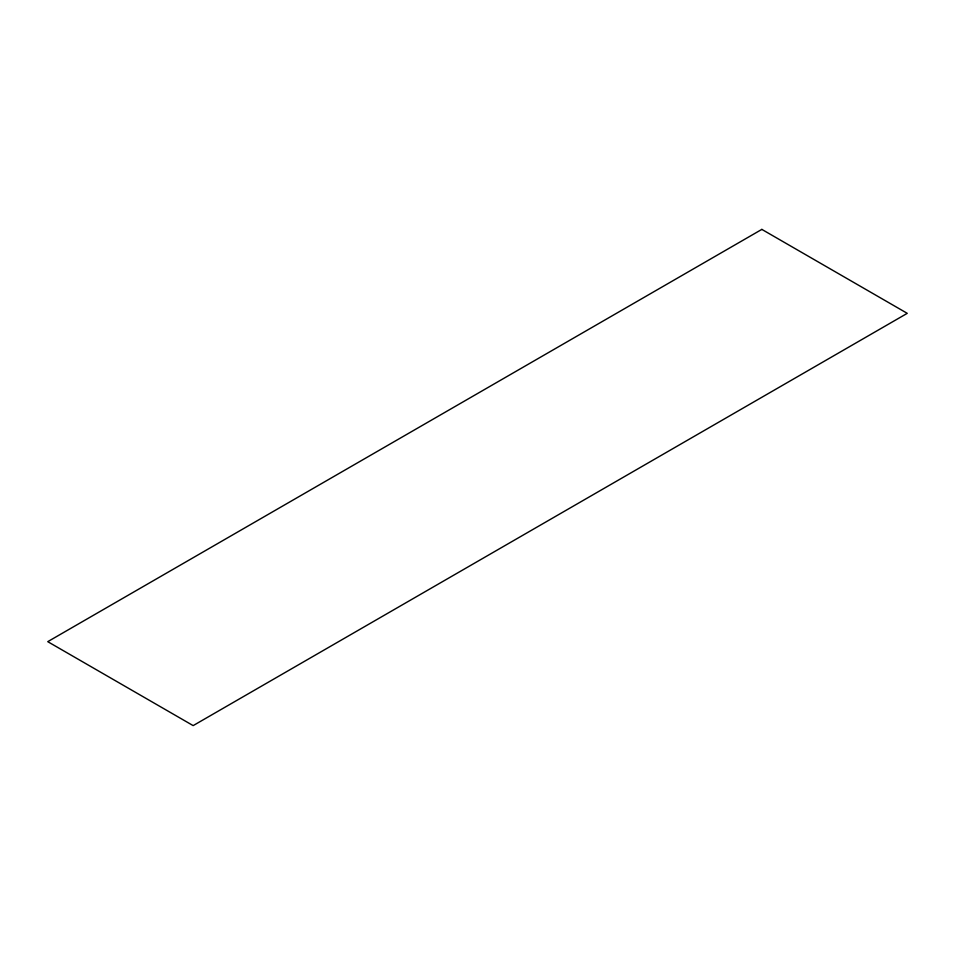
<?xml version="1.0" encoding="UTF-8"?>
<svg xmlns="http://www.w3.org/2000/svg" width="955" height="955" viewBox="0 0 955 955"><rect width="100%" height="100%" fill="white"/><g stroke="black" fill="none" stroke-linecap="round" stroke-linejoin="round"><path stroke-width="1.43" d="M761.839 229.391L47.75 641.664L193.161 725.609L907.25 313.336L761.839 229.391"/></g></svg>
